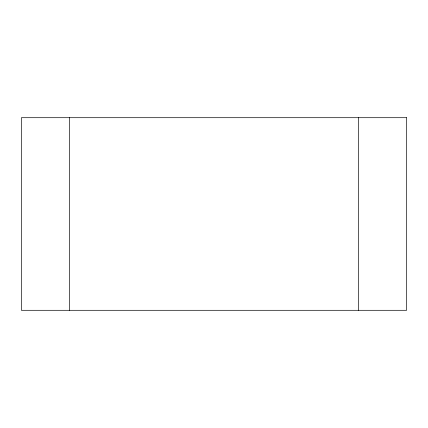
<?xml version="1.0" encoding="UTF-8"?>
<svg xmlns="http://www.w3.org/2000/svg" width="428" height="428" viewBox="0 0 428 428"><rect width="100%" height="100%" fill="white"/><g stroke="black" fill="none" stroke-linecap="round" stroke-linejoin="round"><path stroke-width="0.64" d="M358.45 117.7L358.45 310.3M69.55 117.7L69.55 310.3M406.6 117.7L21.4 117.7L21.4 310.3L406.6 310.3L406.6 117.7"/></g></svg>
